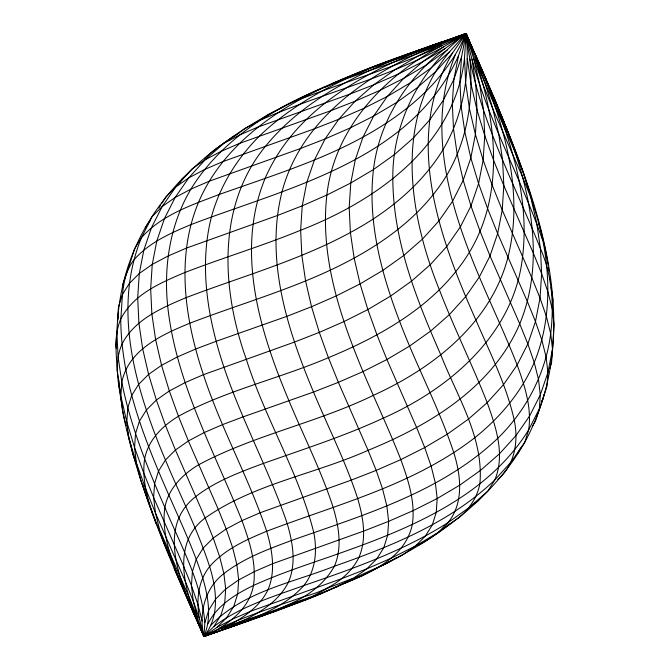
<?xml version="1.0" encoding="UTF-8"?>
<svg xmlns="http://www.w3.org/2000/svg" width="670" height="670" viewBox="0 0 670 670"><rect width="100%" height="100%" fill="white"/><g stroke="black" fill="none" stroke-linecap="round" stroke-linejoin="round"><path stroke-width="1" d="M325.754 86.983C370.904 65.283 419.052 50.476 466.094 33.5C519.091 158.195 596.509 309.13 524.778 442.275C492.115 499.251 436.681 539.074 378.525 567.13C350.418 578.905 323.995 594.273 294.951 603.888C264.851 615.445 234.366 625.947 203.906 636.5L204.04 634.465M433.021 45.393L466.094 33.5L461.53 57L459.93 81.43L461.136 106.564L464.88 132.141L470.834 157.902L478.589 183.563L487.701 208.856L497.659 233.528L527.357 301.517L535.464 321.575L541.854 340.117L546.125 357.11L547.926 372.528L546.971 386.423L535.447 421.229L532.248 426.371M338.107 586.267L294.951 603.888L203.906 636.5L204.861 622.606L208.755 610.152L215.69 599.014L225.69 589.014L238.662 579.944L254.433 571.577L272.74 563.654L363.785 531.042L388.634 521.344L413.281 510.565L437.183 498.53L459.855 485.088L480.817 470.131L499.653 453.623L516.017 435.542L529.627 415.936L540.296 394.89L547.926 372.528L552.49 349.028L550.698 333.61L546.427 316.625L540.028 298.075L531.93 278.017L502.232 210.037L492.274 185.364L483.162 160.063L475.407 134.402L469.452 108.649L465.7 83.063L464.503 57.93L466.094 33.5C325.587 82.712 130.349 144.017 117.51 320.972L118.297 316.885M279.524 108.892C308.518 92.184 340.268 81.631 370.719 68.064C402.595 56.774 434.755 46.247 466.094 33.5C470.106 73.516 463.581 115.098 442.837 149.971C425.5 178.254 400.652 201.034 373.064 219.115C315.662 256.049 249.106 273.569 185.95 297.689C161.721 307.94 134.544 319.423 121.965 344.187C112.468 365.786 120.19 389.345 122.66 411.531C138.523 490.097 171.696 563.587 203.906 636.5L274.424 611.626L319.799 594.19L362.755 575.496L402.427 555.087L415.4 546.017L438.071 532.575L448.062 522.575L469.025 507.617L487.861 491.11L494.803 479.963L511.168 461.89L524.778 442.275L528.672 429.83L539.35 408.775L540.296 394.89L538.504 379.463L534.233 362.478L527.834 343.928L519.736 323.878L490.03 255.89L480.072 231.217L470.968 205.924L463.205 180.255L457.258 154.502L453.506 128.925L452.3 103.791L453.9 79.353L458.473 55.861L466.094 33.5L452.418 38.659M458.473 55.861C411.204 160.859 288.477 187.29 190.917 224.626C170.247 233.244 148.824 242.682 133.866 259.985C120.977 276.609 122.727 299.18 120.759 319.054C113.657 335.352 116.454 353.358 117.116 370.535C120.642 388.801 120.767 407.653 126.178 425.525M122.752 287.547L123.029 283.578L130.323 262.196M531.871 200.054C515.18 142.66 489.477 88.39 466.094 33.5L441.455 44.279L417.544 56.313L394.881 69.764L373.919 84.713L355.083 101.229L338.719 119.302L325.101 138.916L314.431 159.963L306.81 182.315L302.237 205.816L300.637 230.246L301.843 255.379L305.587 280.965L311.542 306.718L319.305 332.379L328.409 357.68L338.367 382.344L368.073 450.332L376.172 470.39L382.57 488.941L386.841 505.925L388.634 521.344L387.679 535.238L383.784 547.692L376.85 558.83L366.85 568.838L353.877 577.9L329.029 587.598L313.259 595.965L288.736 604.801L270.42 612.715L203.906 636.5C198.621 613.737 204.71 588.151 223.889 573.587C243.905 558.06 267.958 549.249 291.467 540.497C363.743 514.903 440.969 492.383 497.852 438.197C526.411 410.333 545.681 373.307 550.698 333.61C554.174 304.817 552.222 275.303 540.422 248.511C512.299 178.186 474.176 110.048 466.094 33.5L458.774 36.666M215.372 632.028L203.906 636.5C211.996 617.69 208.228 596.694 202.683 577.749C193.571 549.299 180.733 522.273 168.773 494.963C144.293 439.26 121.102 380.803 120.759 319.054C133.347 294.289 160.515 282.807 184.744 272.556C223.102 257.69 262.573 245.865 300.637 230.246C376.456 200.766 455.131 145.423 464.503 57.93M465.96 35.485L466.094 33.5C414.052 61.766 356.691 77.519 301.651 98.624C281.333 105.785 264.181 119.059 244.902 128.355C231.803 138.95 216.175 146.504 204.543 158.807M552.616 303.435L552.884 299.465L551.092 287.187M543.872 394.789L543.077 398.876L541.477 401.447M130.65 261.225L134.553 248.771L141.487 237.624L152.157 216.578L162.157 206.578L175.13 197.508L190.9 189.141L209.208 181.218L300.252 148.606L325.101 138.916L349.748 128.138L373.651 116.094L396.322 102.652L417.284 87.695L436.12 71.188L452.484 53.106L466.094 33.5L495.8 101.488L507.265 131.303M174.2 568.512L203.906 636.5C219.978 616.685 216.712 589.315 209.626 566.602C197.751 529.945 180.188 495.524 165.423 460.014C136.303 390.995 111.63 310.637 141.487 237.624C161.638 214.903 191.545 205.12 219.056 194.526C250.932 183.228 283.092 172.709 314.431 159.963C375.92 134.888 438.867 97.117 466.094 33.5L471.111 45.912M549.743 368.668L551.544 362.922L554.09 324.598L552.298 309.18L548.027 292.187L541.628 273.645L533.529 253.587L503.823 185.598L493.865 160.934L484.762 135.633L476.998 109.972L471.044 84.211L467.3 58.633M455.424 54.546C425.567 127.56 450.24 207.918 479.36 276.936C491.772 306.366 505.557 335.209 517.165 364.974C524.652 385.652 531.921 407.561 528.672 429.83C486.948 497.106 409.822 528.58 338.308 553.763C309.841 563.797 280.973 572.909 253.478 585.471C235.455 594.265 216.988 605.429 207.8 624.046M461.53 57L453.9 79.353L443.23 100.4L429.612 120.014L413.256 138.087L394.412 154.602L373.458 169.552L350.787 183.002L326.876 195.037L302.237 205.816L277.388 215.514L186.344 248.126L168.028 256.049L152.258 264.416L139.293 273.477L129.293 283.485L122.35 294.624L118.456 307.078L115.91 345.402L116.27 348.484M452.484 53.106C402.494 137.626 439.57 238.428 476.035 320.344C490.063 353.04 506.512 385.158 514.217 420.123C518.681 440.994 514.954 465.189 497.802 479.46M517.843 453.423L520.624 447.929M158.832 208.11L160.431 205.539M161.504 203.831L165.775 196.972L175.774 186.972L192.131 168.89L205.104 159.82L223.939 143.313L239.709 134.946L258.025 127.024L349.07 94.411L373.919 84.713L398.558 73.934L422.469 61.9L445.14 48.449L466.094 33.5C495.867 104.101 532.039 177.609 522.592 256.56C514.351 333.744 450.357 388.357 383.374 418.097C344.506 436.095 303.669 449.176 263.36 463.439C239.852 472.199 215.799 481.01 195.782 496.537C157.123 526.519 179.527 578.754 194.56 615.043M180.004 182.324L182.139 178.89L187.633 174.074M193.622 612.698L203.906 636.5L213.898 626.5L220.84 615.353L224.735 602.899L225.69 589.014L223.889 573.587L219.618 556.603L213.227 538.052L205.129 518.002L175.423 450.014L165.465 425.341L156.361 400.049L148.598 374.379L142.643 348.626L138.899 323.049L137.693 297.916L139.293 273.477L143.857 249.985L151.487 227.624L162.157 206.578L175.774 186.972L188.739 177.902L204.509 169.535L222.825 161.612L313.87 129L338.719 119.302L363.358 108.532L387.268 96.488L409.931 83.046L430.894 68.089L449.729 51.582L466.094 33.5C481.839 80.794 504.703 125.215 522.969 171.512C532.549 202.558 543.219 233.478 548.186 265.663M145.222 227.725L150.549 220.045M449.729 51.582C393.65 119.495 408.976 214.492 439.428 289.951C454.067 328.066 472.291 364.664 487.191 402.662C495.926 427.008 505.364 454.662 494.803 479.963C450.19 522.625 391.741 546.033 334.414 566.217C292.296 582.883 243.344 591.434 210.841 625.361M467.107 36.431L466.094 33.5C420.978 67.595 392.067 122.091 392.821 179.032C393.164 240.781 416.355 299.239 440.835 354.941C457.082 396.406 484.092 437.786 479.862 484.025C477.191 497.4 469.352 508.907 459.025 517.625C445.148 526.511 432.803 537.843 418.088 545.363M482.643 495.833L477.869 501.11L473.003 504.51M142.861 484.678C159.427 536.72 183.295 585.982 203.906 636.5L216.871 627.43L226.87 617.43L233.813 606.291L237.708 593.838L238.662 579.944L236.862 564.525L232.591 547.532L226.2 528.982L218.093 508.932L188.396 440.944L178.438 416.271L169.326 390.978L161.57 365.317L155.616 339.556L151.864 313.979L150.666 288.845L152.258 264.416L156.83 240.915L164.46 218.554L175.13 197.508L188.739 177.902L205.104 159.82L220.874 151.454L239.19 143.531L330.226 110.918L355.083 101.229L379.722 90.45L403.633 78.407L426.296 64.965L447.258 50.016M445.14 48.449C407.025 77.896 379.22 121.27 373.458 169.552C367.411 221.519 381.264 273.226 399.63 321.416C416.355 365.72 438.984 407.636 453.783 452.677C460.876 475.39 464.134 502.76 448.062 522.575C403.558 550.958 353.45 568.529 303.795 585.563C272.908 596.777 240.396 606.308 213.898 626.5M446.061 526.687L449.202 523.94M441.572 42.327C371.482 68.265 296.324 106.162 265.06 178.488C235.203 251.493 259.876 331.851 288.996 400.878C303.753 436.388 321.315 470.809 333.191 507.466C338.735 526.411 342.504 547.407 334.414 566.217C307.907 612.707 246.769 613.008 203.906 636.5L197.508 617.949L193.236 600.965L191.444 585.547L192.399 571.652L196.293 559.199L203.228 548.052L213.227 538.052L226.2 528.982L241.971 520.615L260.278 512.701L351.323 480.089L376.172 470.39L400.819 459.612L424.721 447.568L447.393 434.127L468.355 419.177L487.191 402.662L503.555 384.588L517.165 364.974L527.834 343.928L535.464 321.575L540.028 298.075L541.628 273.645L540.422 248.511L536.678 222.926L530.724 197.173L522.625 177.114L492.919 109.126L482.961 84.462L473.857 59.161L466.094 33.5L443.431 46.942L422.469 61.9L403.633 78.407L387.268 96.488L373.651 116.094L362.981 137.141L355.36 159.502L350.787 183.002L349.187 207.432L350.393 232.565L354.145 258.143L360.091 283.904L367.855 309.565L376.959 334.858L386.917 359.53L416.623 427.519L424.721 447.568L431.12 466.119L435.391 483.112L437.183 498.53L436.237 512.424L432.334 524.878L425.4 536.017L415.4 546.017L391.489 558.06L366.85 568.838L342.002 578.537L250.957 611.149L232.641 619.063L216.871 627.43M202.851 633.577L203.906 636.5L205.581 635.302M261.895 118.883L267.573 114.913L277.682 109.821M464.478 34.631L466.094 33.5L466.848 36.498M203.01 633.535L203.906 636.5C225.631 626.257 248.771 610.814 253.478 585.471C256.719 563.202 249.449 541.293 241.971 520.615C213.839 450.299 175.716 382.16 167.634 305.612C163.631 265.596 170.147 224.015 190.9 189.141C208.228 160.859 233.085 138.079 260.672 119.989C320.779 93.624 385.635 78.767 443.431 46.942M231.929 137.425L238.905 133.288M442.192 45.543C384.597 75.375 334.171 128.154 326.876 195.037C319.883 256.074 339.816 315.997 363.014 371.574C375.418 401.003 389.203 429.847 400.819 459.612C408.298 480.281 415.567 502.19 412.326 524.459C405.023 559.232 368.081 573.897 338.576 585.622M116.865 331.508L118.062 356.641L121.814 382.218L120.86 396.112L126.814 421.874L128.607 437.292L136.37 462.953L145.474 488.254L155.432 512.919L185.138 580.907L193.236 600.965L199.635 619.516L203.906 636.5L205.648 635.47M396.255 557.767L386.657 563.453L380.25 566.225M462.593 35.359L466.094 33.5C479.82 106.898 519.082 171.545 543.069 241.476C550.69 281.651 550.062 324.28 534.233 362.478C521.352 392.277 500.013 417.603 474.745 437.728C413.7 485.08 337.638 504.192 266.677 531.251C246.007 539.861 224.584 549.308 209.626 566.602C197.675 581.426 196.076 601.417 199.635 619.516M222.214 628.577C240.237 619.784 258.704 608.62 267.891 590.002C275.981 571.192 272.221 550.196 266.677 531.251C248.821 477.794 220.891 428.314 203.412 374.689C184.937 319.632 175.573 257.498 198.538 202.273C221.904 147.375 273.033 110.96 325.561 86.589M442.552 528.546L445.181 527.156M203.219 633.527L203.906 636.5L207.583 634.649M344.439 583.411L354.556 578.319M441.245 43.198C372.771 70.467 301.718 116.413 281.953 192.014C264.901 259.935 287.388 329.565 313.518 392.042C328.283 427.56 345.846 461.982 357.713 498.631C363.257 517.583 367.026 538.58 358.936 557.39C348.442 578.57 326.692 590.823 304.507 596.434C276.04 606.467 247.171 615.579 219.676 628.133M203.605 634.457L203.906 636.5L210.539 633.602M304.012 599.859L290.537 605.002M359.489 72.846L362.236 71.657M364.061 70.861L375.049 66.112L398.6 57.637M224.425 628.761C248.654 618.51 275.831 607.028 288.41 582.255C296.509 563.445 292.74 542.457 287.196 523.505C266.258 461.714 232.791 404.663 216.175 341.29C205.43 300.889 200.967 257.833 211.435 216.887C219.852 186.051 237.054 158.22 259.709 135.792C284.8 111.756 314.791 93.624 346.08 78.842C377.955 67.553 410.115 57.025 441.455 44.279M331.893 83.733L349.095 77.016M228.428 627.673L236.075 624.683M266.442 613.871L227.574 628.293M424.227 48.709L431.07 46.13M226.226 628.661C253.746 618.067 283.653 608.293 303.795 585.563C315.746 570.74 317.354 550.748 313.795 532.658C298.845 472.116 264.901 418.457 246.259 359.112C221.636 290.202 216.385 205.74 265.672 146.035C310.352 91.664 377.83 64.496 442.426 41.707L399.58 57.285L410.425 53.525M424.219 48.743L442.661 42.26M171.964 561.569L164.242 543.839L160.038 532.164M193.831 613.779L175.498 570.044M476.169 56.221L486.454 80.023M495.264 101.547L503.899 121.538M475.44 54.957C501.931 118.155 525.221 188.538 507.944 257.33C490.8 323.434 432.845 368.324 373.299 395.375C316.826 422.829 254.072 435.031 198.68 464.745C182.743 474.276 168.379 488.505 164.879 507.416C161.629 529.677 168.899 551.594 176.386 572.264M197.508 617.949L189.409 597.9L159.703 529.911L155.432 512.919L153.639 497.5L154.594 483.606L158.489 471.152L165.423 460.014L175.423 450.014L188.396 440.944L204.166 432.577L222.474 424.654L242.992 416.916L313.518 392.042L338.367 382.344L363.014 371.574L386.917 359.53L409.588 346.089L430.55 331.131L449.386 314.624L465.75 296.542L479.36 276.936L490.03 255.89L497.659 233.528L502.232 210.037L503.823 185.598L502.617 160.465L498.874 134.888L492.919 109.126L485.164 83.465L476.052 58.173M505.758 126.161C529.744 188.27 546.218 259.793 519.736 323.878C492.509 387.495 429.562 425.257 368.073 450.332C314.431 474.268 253.796 483.832 205.129 518.002C173.203 541.863 183.077 584.969 195.799 616.442M201.101 628.72L202.156 631.634M156.143 523.789L140.641 479.946L136.37 462.953L134.57 447.535L126.814 421.874L127.769 407.98L131.663 395.526L138.606 384.387L148.598 374.379L161.57 365.317L177.341 356.951L195.648 349.028L216.175 341.29L286.693 316.416L311.542 306.718L336.189 295.939L360.091 283.904L382.763 270.454L403.725 255.505L422.561 238.997L438.925 220.916L452.535 201.31L463.205 180.255L470.834 157.902L475.407 134.402L476.998 109.972L475.8 84.839L472.048 59.262M137.593 467.945L132.878 454.277L127.158 429.512M538.404 222.834L541.394 232.708M475.206 58.793C496.512 120.784 504.744 193.655 469.402 252.263C437.795 303.962 382.98 335.168 328.409 357.68C279.047 378.793 225.731 390.417 178.438 416.271C162.5 425.802 148.137 440.031 144.636 458.942C142.3 474.578 145.407 490.239 149.745 505.239M532.374 202.047L533.127 205.045M520.255 164.761L520.757 166.763M202.106 621.082L197.834 604.089L191.444 585.547L183.337 565.488L153.639 497.5L143.681 472.827L134.57 447.535L135.524 433.641L139.419 421.187L146.362 410.048L156.361 400.049L169.326 390.978L185.096 382.612L203.412 374.689L294.457 342.077L319.305 332.379L343.945 321.6L367.855 309.565L390.526 296.123L411.481 281.166L430.324 264.658L446.681 246.577L460.298 226.971L470.968 205.924L478.589 183.563L483.162 160.063L484.762 135.633L483.556 110.5L479.812 84.923L473.857 59.161M120.164 390.953L118.908 385.953L118.623 379.923M549.743 277.975L550.037 280.026M550.338 282.07L550.639 284.113M548.42 267.715L548.78 270.806M541.745 235.79L541.988 237.85M466.094 33.5L466.337 35.552M204.861 622.606C201.352 581.527 180.372 544.844 164.879 507.416C147.048 467.007 130.457 425.693 121.814 382.218C128.372 349.639 162.065 334.682 189.694 323.267C236.426 305.252 284.767 291.408 330.235 270.186C375.828 248.796 419.889 219.341 446.58 175.548C467.333 140.675 473.849 99.101 469.846 59.077M203.806 634.49L203.906 636.5"/></g></svg>
